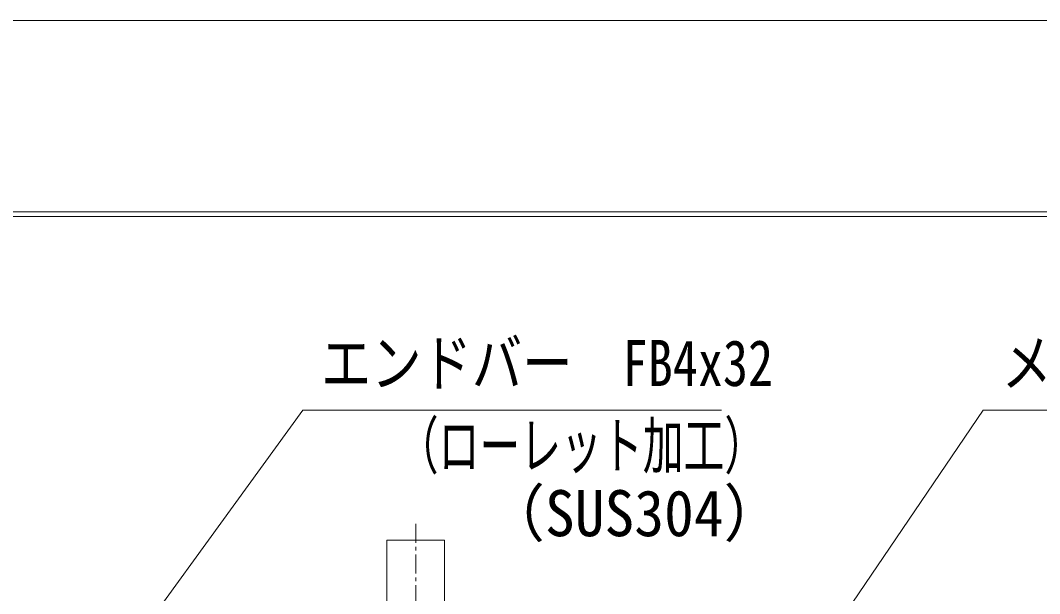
# Model space of a CAD drawing. Units: millimetres, scale not verified. Extents: x -1050 to 1050, y -742 to 742.
# Drawn here: x -798.6 to -532.7, y 592.8 to 742.5 of the extents above; entities that cross this region are included whole.
import ezdxf
from ezdxf.enums import TextEntityAlignment as Align

# ---------------------------------------------------------------- set-up
doc = ezdxf.new("R2010")
doc.units = ezdxf.units.MM
doc.header["$LTSCALE"] = 5
doc.linetypes.add('CHAIN1', pattern=[8, 5, -1, 1, -1])
for name, color, linetype, lineweight in [('0-0_7-図\u3000枠', 4, 'Continuous', 9), ('0-1_寸法注釈', 2, 'Continuous', 9), ('0-3_DEFPOINTS', 134, 'Continuous', 9), ('0-B_アンカー', 7, 'Continuous', 9)]:
    doc.layers.add(name, color=color, linetype=linetype, lineweight=lineweight)
doc.styles.add('ＭＳ ゴシック', font='')
doc.styles.get('ＭＳ ゴシック').set_extended_font_data('MS Gothic')

# ---------------------------------------------------------------- blocks, each defined once
blk = doc.blocks.new('A$C5D7C781A')
at = {"layer": '0-B_アンカー', "color": 6, "linetype": 'CHAIN1'}
blk.add_line((37.5, 140.11), (37.5, 0), dxfattribs=at)
at = {"layer": '0-B_アンカー'}
for p, q in [((0, 118.78), (0, 22.26)), ((0, 118.78), (75, 118.78)), ((75, 118.78), (75, 22.26)), ((75, 33.76), (0, 33.76)), ((0, 22.26), (75, 22.26))]:
    blk.add_line(p, q, dxfattribs=at)

msp = doc.modelspace()

# ---------------------------------------------------------------- linework, layer by layer
at = {"layer": '0-0_7-図\u3000枠'}
msp.add_line((-973.75, 691.25), (998.75, 691.25), dxfattribs=at)
msp.add_lwpolyline([(-975, 692.5), (1000, 692.5), (1000, -692.5)], dxfattribs=at)
at = {"layer": '0-1_寸法注釈'}
for points in [[(-615.707, 640.749), (-724.931, 640.749), (-785.857, 556.667)], [(-438.147, 640.749), (-547.371, 640.749), (-620.383, 533.117)]]:
    msp.add_lwpolyline(points, dxfattribs=at)
at = {"layer": '0-3_DEFPOINTS'}
msp.add_lwpolyline([(-1050, -742.5), (-1050, 742.5), (1050, 742.5), (1050, -742.5)], close=True, dxfattribs=at)

# ---------------------------------------------------------------- block references
at = {"layer": '0-B_アンカー', "xscale": 0.2, "yscale": 0.2}
msp.add_blockref('A$C5D7C781A', (-702.95, 583.023), dxfattribs=at)

# ---------------------------------------------------------------- texts
at = {"layer": '0-1_寸法注釈', "color": 7, "style": 'ＭＳ ゴシック'}
for s, width, p in [('エンドバー\u3000FB4x32', 0.8, (-720.154, 643.436)), ('メインバー\u3000FB4x32', 0.8, (-542.594, 643.436)), ('（ローレット加工）', 0.65, (-700.15, 621.881)), ('（SUS304）', 0.95, (-677.303, 604.216))]:
    msp.add_text(s, height=12.02, dxfattribs=dict(at, width=width)).set_placement(p, align=Align.BOTTOM_LEFT)

doc.saveas('drawing.dxf')
